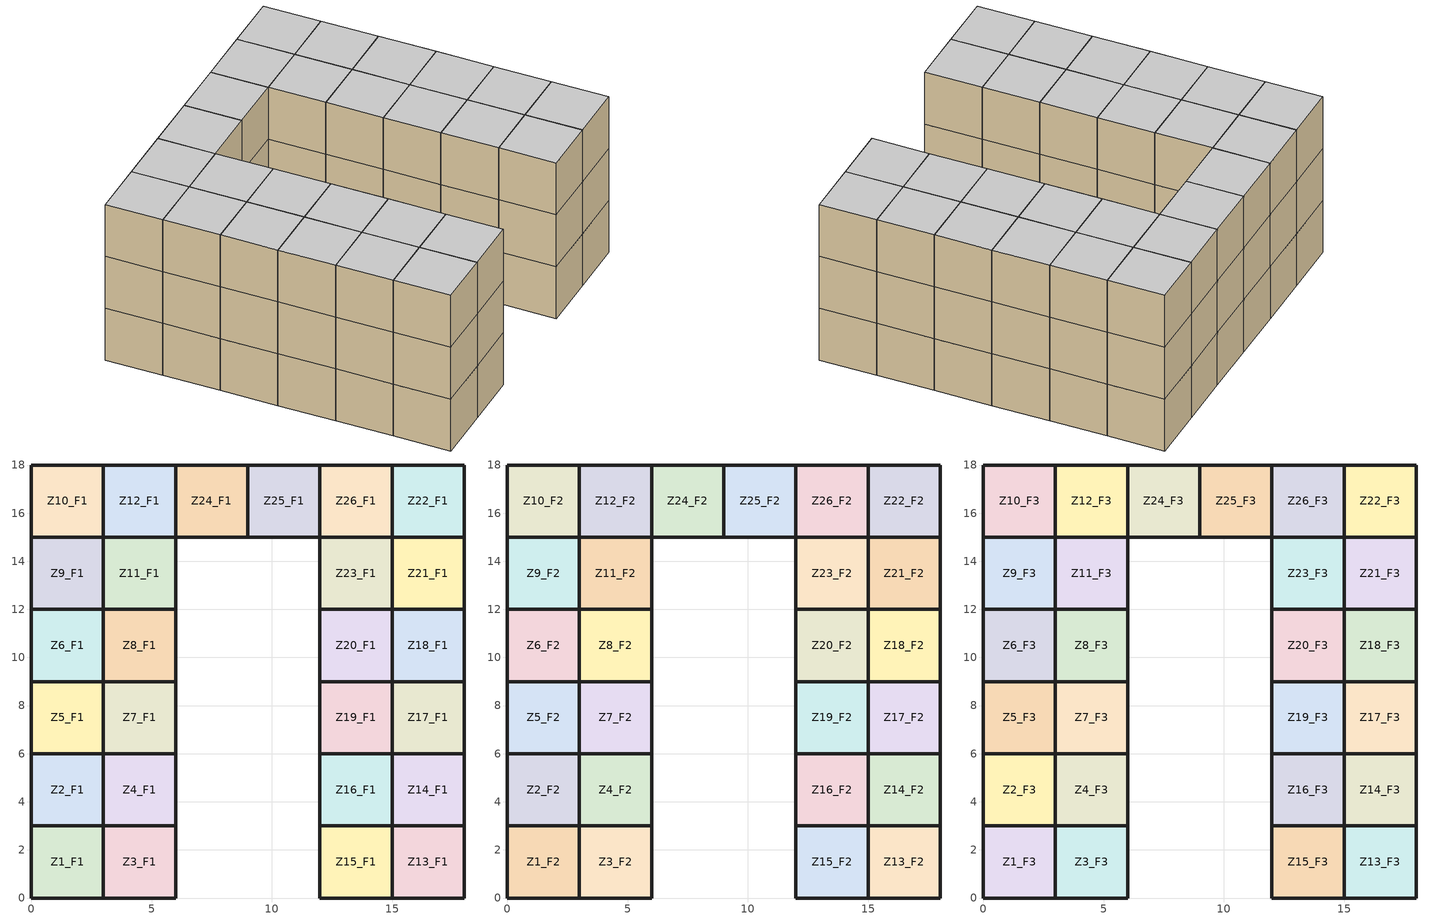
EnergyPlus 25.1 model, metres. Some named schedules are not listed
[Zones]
Z18_F1
 floor ground (Floor): 15,9 15,12 18,12 18,9 z0
 wall outside (Ext_Wall): 15,9 18,9 18,12 15,12 15,9 z0:3
 ceiling adiabatic (Floor): 15,12 15,9 18,9 18,12 z3
Z19_F1
 floor ground (Floor): 12,6 12,9 15,9 15,6 z0
 wall outside (Ext_Wall): 12,6 15,6 15,9 12,9 12,6 z0:3
 ceiling adiabatic (Floor): 12,9 12,6 15,6 15,9 z3
Z20_F1
 floor ground (Floor): 12,9 12,12 15,12 15,9 z0
 wall outside (Ext_Wall): 12,9 15,9 15,12 12,12 12,9 z0:3
 ceiling adiabatic (Floor): 12,12 12,9 15,9 15,12 z3
Z21_F1
 floor ground (Floor): 15,12 15,15 18,15 18,12 z0
 wall outside (Ext_Wall): 15,12 18,12 18,15 15,15 15,12 z0:3
 ceiling adiabatic (Floor): 15,15 15,12 18,12 18,15 z3
Z22_F1
 floor ground (Floor): 15,15 15,18 18,18 18,15 z0
 wall outside (Ext_Wall): 15,15 18,15 18,18 15,18 15,15 z0:3
 ceiling adiabatic (Floor): 15,18 15,15 18,15 18,18 z3
Z23_F1
 floor ground (Floor): 12,12 12,15 15,15 15,12 z0
 wall outside (Ext_Wall): 12,12 15,12 15,15 12,15 12,12 z0:3
 ceiling adiabatic (Floor): 12,15 12,12 15,12 15,15 z3
Z24_F1
 floor ground (Floor): 6,15 6,18 9,18 9,15 z0
 wall outside (Ext_Wall): 6,15 9,15 9,18 6,18 6,15 z0:3
 ceiling adiabatic (Floor): 6,18 6,15 9,15 9,18 z3
Z25_F1
 floor ground (Floor): 9,15 9,18 12,18 12,15 z0
 wall outside (Ext_Wall): 9,15 12,15 12,18 9,18 9,15 z0:3
 ceiling adiabatic (Floor): 9,18 9,15 12,15 12,18 z3
Z26_F1
 floor ground (Floor): 12,15 12,18 15,18 15,15 z0
 wall outside (Ext_Wall): 12,15 15,15 15,18 12,18 12,15 z0:3
 ceiling adiabatic (Floor): 12,18 12,15 15,15 15,18 z3
Z1_F1
 floor ground (Floor): 0,0 0,3 3,3 3,0 z0
 wall outside (Ext_Wall): 0,0 3,0 3,3 0,3 0,0 z0:3
 ceiling adiabatic (Floor): 0,3 0,0 3,0 3,3 z3
Z2_F1
 floor ground (Floor): 0,3 0,6 3,6 3,3 z0
 wall outside (Ext_Wall): 0,3 3,3 3,6 0,6 0,3 z0:3
 ceiling adiabatic (Floor): 0,6 0,3 3,3 3,6 z3
Z3_F1
 floor ground (Floor): 3,0 3,3 6,3 6,0 z0
 wall outside (Ext_Wall): 3,0 6,0 6,3 3,3 3,0 z0:3
 ceiling adiabatic (Floor): 3,3 3,0 6,0 6,3 z3
Z4_F1
 floor ground (Floor): 3,3 3,6 6,6 6,3 z0
 wall outside (Ext_Wall): 3,3 6,3 6,6 3,6 3,3 z0:3
 ceiling adiabatic (Floor): 3,6 3,3 6,3 6,6 z3
Z5_F1
 floor ground (Floor): 0,6 0,9 3,9 3,6 z0
 wall outside (Ext_Wall): 0,6 3,6 3,9 0,9 0,6 z0:3
 ceiling adiabatic (Floor): 0,9 0,6 3,6 3,9 z3
Z6_F1
 floor ground (Floor): 0,9 0,12 3,12 3,9 z0
 wall outside (Ext_Wall): 0,9 3,9 3,12 0,12 0,9 z0:3
 ceiling adiabatic (Floor): 0,12 0,9 3,9 3,12 z3
Z7_F1
 floor ground (Floor): 3,6 3,9 6,9 6,6 z0
 wall outside (Ext_Wall): 3,6 6,6 6,9 3,9 3,6 z0:3
 ceiling adiabatic (Floor): 3,9 3,6 6,6 6,9 z3
Z8_F1
 floor ground (Floor): 3,9 3,12 6,12 6,9 z0
 wall outside (Ext_Wall): 3,9 6,9 6,12 3,12 3,9 z0:3
 ceiling adiabatic (Floor): 3,12 3,9 6,9 6,12 z3
Z9_F1
 floor ground (Floor): 0,12 0,15 3,15 3,12 z0
 wall outside (Ext_Wall): 0,12 3,12 3,15 0,15 0,12 z0:3
 ceiling adiabatic (Floor): 0,15 0,12 3,12 3,15 z3
Z10_F1
 floor ground (Floor): 0,15 0,18 3,18 3,15 z0
 wall outside (Ext_Wall): 0,15 3,15 3,18 0,18 0,15 z0:3
 ceiling adiabatic (Floor): 0,18 0,15 3,15 3,18 z3
Z11_F1
 floor ground (Floor): 3,12 3,15 6,15 6,12 z0
 wall outside (Ext_Wall): 3,12 6,12 6,15 3,15 3,12 z0:3
 ceiling adiabatic (Floor): 3,15 3,12 6,12 6,15 z3
Z12_F1
 floor ground (Floor): 3,15 3,18 6,18 6,15 z0
 wall outside (Ext_Wall): 3,15 6,15 6,18 3,18 3,15 z0:3
 ceiling adiabatic (Floor): 3,18 3,15 6,15 6,18 z3
Z13_F1
 floor ground (Floor): 15,0 15,3 18,3 18,0 z0
 wall outside (Ext_Wall): 15,0 18,0 18,3 15,3 15,0 z0:3
 ceiling adiabatic (Floor): 15,3 15,0 18,0 18,3 z3
Z14_F1
 floor ground (Floor): 15,3 15,6 18,6 18,3 z0
 wall outside (Ext_Wall): 15,3 18,3 18,6 15,6 15,3 z0:3
 ceiling adiabatic (Floor): 15,6 15,3 18,3 18,6 z3
Z15_F1
 floor ground (Floor): 12,0 12,3 15,3 15,0 z0
 wall outside (Ext_Wall): 12,0 15,0 15,3 12,3 12,0 z0:3
 ceiling adiabatic (Floor): 12,3 12,0 15,0 15,3 z3
Z16_F1
 floor ground (Floor): 12,3 12,6 15,6 15,3 z0
 wall outside (Ext_Wall): 12,3 15,3 15,6 12,6 12,3 z0:3
 ceiling adiabatic (Floor): 12,6 12,3 15,3 15,6 z3
Z17_F1
 floor ground (Floor): 15,6 15,9 18,9 18,6 z0
 wall outside (Ext_Wall): 15,6 18,6 18,9 15,9 15,6 z0:3
 ceiling adiabatic (Floor): 15,9 15,6 18,6 18,9 z3
Z1_F2
 floor ground (Floor): 0,0 0,3 3,3 3,0 z3
 wall outside (Ext_Wall): 0,0 3,0 3,3 0,3 0,0 z3:6
 ceiling adiabatic (Floor): 0,3 0,0 3,0 3,3 z6
Z2_F2
 floor ground (Floor): 0,3 0,6 3,6 3,3 z3
 wall outside (Ext_Wall): 0,3 3,3 3,6 0,6 0,3 z3:6
 ceiling adiabatic (Floor): 0,6 0,3 3,3 3,6 z6
Z3_F2
 floor ground (Floor): 3,0 3,3 6,3 6,0 z3
 wall outside (Ext_Wall): 3,0 6,0 6,3 3,3 3,0 z3:6
 ceiling adiabatic (Floor): 3,3 3,0 6,0 6,3 z6
Z4_F2
 floor ground (Floor): 3,3 3,6 6,6 6,3 z3
 wall outside (Ext_Wall): 3,3 6,3 6,6 3,6 3,3 z3:6
 ceiling adiabatic (Floor): 3,6 3,3 6,3 6,6 z6
Z5_F2
 floor ground (Floor): 0,6 0,9 3,9 3,6 z3
 wall outside (Ext_Wall): 0,6 3,6 3,9 0,9 0,6 z3:6
 ceiling adiabatic (Floor): 0,9 0,6 3,6 3,9 z6
Z6_F2
 floor ground (Floor): 0,9 0,12 3,12 3,9 z3
 wall outside (Ext_Wall): 0,9 3,9 3,12 0,12 0,9 z3:6
 ceiling adiabatic (Floor): 0,12 0,9 3,9 3,12 z6
Z7_F2
 floor ground (Floor): 3,6 3,9 6,9 6,6 z3
 wall outside (Ext_Wall): 3,6 6,6 6,9 3,9 3,6 z3:6
 ceiling adiabatic (Floor): 3,9 3,6 6,6 6,9 z6
Z8_F2
 floor ground (Floor): 3,9 3,12 6,12 6,9 z3
 wall outside (Ext_Wall): 3,9 6,9 6,12 3,12 3,9 z3:6
 ceiling adiabatic (Floor): 3,12 3,9 6,9 6,12 z6
Z9_F2
 floor ground (Floor): 0,12 0,15 3,15 3,12 z3
 wall outside (Ext_Wall): 0,12 3,12 3,15 0,15 0,12 z3:6
 ceiling adiabatic (Floor): 0,15 0,12 3,12 3,15 z6
Z10_F2
 floor ground (Floor): 0,15 0,18 3,18 3,15 z3
 wall outside (Ext_Wall): 0,15 3,15 3,18 0,18 0,15 z3:6
 ceiling adiabatic (Floor): 0,18 0,15 3,15 3,18 z6
Z11_F2
 floor ground (Floor): 3,12 3,15 6,15 6,12 z3
 wall outside (Ext_Wall): 3,12 6,12 6,15 3,15 3,12 z3:6
 ceiling adiabatic (Floor): 3,15 3,12 6,12 6,15 z6
Z12_F2
 floor ground (Floor): 3,15 3,18 6,18 6,15 z3
 wall outside (Ext_Wall): 3,15 6,15 6,18 3,18 3,15 z3:6
 ceiling adiabatic (Floor): 3,18 3,15 6,15 6,18 z6
Z13_F2
 floor ground (Floor): 15,0 15,3 18,3 18,0 z3
 wall outside (Ext_Wall): 15,0 18,0 18,3 15,3 15,0 z3:6
 ceiling adiabatic (Floor): 15,3 15,0 18,0 18,3 z6
Z14_F2
 floor ground (Floor): 15,3 15,6 18,6 18,3 z3
 wall outside (Ext_Wall): 15,3 18,3 18,6 15,6 15,3 z3:6
 ceiling adiabatic (Floor): 15,6 15,3 18,3 18,6 z6
Z15_F2
 floor ground (Floor): 12,0 12,3 15,3 15,0 z3
 wall outside (Ext_Wall): 12,0 15,0 15,3 12,3 12,0 z3:6
 ceiling adiabatic (Floor): 12,3 12,0 15,0 15,3 z6
Z16_F2
 floor ground (Floor): 12,3 12,6 15,6 15,3 z3
 wall outside (Ext_Wall): 12,3 15,3 15,6 12,6 12,3 z3:6
 ceiling adiabatic (Floor): 12,6 12,3 15,3 15,6 z6
Z17_F2
 floor ground (Floor): 15,6 15,9 18,9 18,6 z3
 wall outside (Ext_Wall): 15,6 18,6 18,9 15,9 15,6 z3:6
 ceiling adiabatic (Floor): 15,9 15,6 18,6 18,9 z6
Z18_F2
 floor ground (Floor): 15,9 15,12 18,12 18,9 z3
 wall outside (Ext_Wall): 15,9 18,9 18,12 15,12 15,9 z3:6
 ceiling adiabatic (Floor): 15,12 15,9 18,9 18,12 z6
Z19_F2
 floor ground (Floor): 12,6 12,9 15,9 15,6 z3
 wall outside (Ext_Wall): 12,6 15,6 15,9 12,9 12,6 z3:6
 ceiling adiabatic (Floor): 12,9 12,6 15,6 15,9 z6
Z20_F2
 floor ground (Floor): 12,9 12,12 15,12 15,9 z3
 wall outside (Ext_Wall): 12,9 15,9 15,12 12,12 12,9 z3:6
 ceiling adiabatic (Floor): 12,12 12,9 15,9 15,12 z6
Z21_F2
 floor ground (Floor): 15,12 15,15 18,15 18,12 z3
 wall outside (Ext_Wall): 15,12 18,12 18,15 15,15 15,12 z3:6
 ceiling adiabatic (Floor): 15,15 15,12 18,12 18,15 z6
Z22_F2
 floor ground (Floor): 15,15 15,18 18,18 18,15 z3
 wall outside (Ext_Wall): 15,15 18,15 18,18 15,18 15,15 z3:6
 ceiling adiabatic (Floor): 15,18 15,15 18,15 18,18 z6
Z23_F2
 floor ground (Floor): 12,12 12,15 15,15 15,12 z3
 wall outside (Ext_Wall): 12,12 15,12 15,15 12,15 12,12 z3:6
 ceiling adiabatic (Floor): 12,15 12,12 15,12 15,15 z6
Z24_F2
 floor ground (Floor): 6,15 6,18 9,18 9,15 z3
 wall outside (Ext_Wall): 6,15 9,15 9,18 6,18 6,15 z3:6
 ceiling adiabatic (Floor): 6,18 6,15 9,15 9,18 z6
Z25_F2
 floor ground (Floor): 9,15 9,18 12,18 12,15 z3
 wall outside (Ext_Wall): 9,15 12,15 12,18 9,18 9,15 z3:6
 ceiling adiabatic (Floor): 9,18 9,15 12,15 12,18 z6
Z26_F2
 floor ground (Floor): 12,15 12,18 15,18 15,15 z3
 wall outside (Ext_Wall): 12,15 15,15 15,18 12,18 12,15 z3:6
 ceiling adiabatic (Floor): 12,18 12,15 15,15 15,18 z6
Z1_F3
 floor ground (Floor): 0,0 0,3 3,3 3,0 z6
 wall outside (Ext_Wall): 0,0 3,0 3,3 0,3 0,0 z6:9
 ceiling adiabatic (Roof): 0,3 0,0 3,0 3,3 z9
Z2_F3
 floor ground (Floor): 0,3 0,6 3,6 3,3 z6
 wall outside (Ext_Wall): 0,3 3,3 3,6 0,6 0,3 z6:9
 ceiling adiabatic (Roof): 0,6 0,3 3,3 3,6 z9
Z3_F3
 floor ground (Floor): 3,0 3,3 6,3 6,0 z6
 wall outside (Ext_Wall): 3,0 6,0 6,3 3,3 3,0 z6:9
 ceiling adiabatic (Roof): 3,3 3,0 6,0 6,3 z9
Z4_F3
 floor ground (Floor): 3,3 3,6 6,6 6,3 z6
 wall outside (Ext_Wall): 3,3 6,3 6,6 3,6 3,3 z6:9
 ceiling adiabatic (Roof): 3,6 3,3 6,3 6,6 z9
Z5_F3
 floor ground (Floor): 0,6 0,9 3,9 3,6 z6
 wall outside (Ext_Wall): 0,6 3,6 3,9 0,9 0,6 z6:9
 ceiling adiabatic (Roof): 0,9 0,6 3,6 3,9 z9
Z6_F3
 floor ground (Floor): 0,9 0,12 3,12 3,9 z6
 wall outside (Ext_Wall): 0,9 3,9 3,12 0,12 0,9 z6:9
 ceiling adiabatic (Roof): 0,12 0,9 3,9 3,12 z9
Z7_F3
 floor ground (Floor): 3,6 3,9 6,9 6,6 z6
 wall outside (Ext_Wall): 3,6 6,6 6,9 3,9 3,6 z6:9
 ceiling adiabatic (Roof): 3,9 3,6 6,6 6,9 z9
Z8_F3
 floor ground (Floor): 3,9 3,12 6,12 6,9 z6
 wall outside (Ext_Wall): 3,9 6,9 6,12 3,12 3,9 z6:9
 ceiling adiabatic (Roof): 3,12 3,9 6,9 6,12 z9
Z9_F3
 floor ground (Floor): 0,12 0,15 3,15 3,12 z6
 wall outside (Ext_Wall): 0,12 3,12 3,15 0,15 0,12 z6:9
 ceiling adiabatic (Roof): 0,15 0,12 3,12 3,15 z9
Z10_F3
 floor ground (Floor): 0,15 0,18 3,18 3,15 z6
 wall outside (Ext_Wall): 0,15 3,15 3,18 0,18 0,15 z6:9
 ceiling adiabatic (Roof): 0,18 0,15 3,15 3,18 z9
Z11_F3
 floor ground (Floor): 3,12 3,15 6,15 6,12 z6
 wall outside (Ext_Wall): 3,12 6,12 6,15 3,15 3,12 z6:9
 ceiling adiabatic (Roof): 3,15 3,12 6,12 6,15 z9
Z12_F3
 floor ground (Floor): 3,15 3,18 6,18 6,15 z6
 wall outside (Ext_Wall): 3,15 6,15 6,18 3,18 3,15 z6:9
 ceiling adiabatic (Roof): 3,18 3,15 6,15 6,18 z9
Z13_F3
 floor ground (Floor): 15,0 15,3 18,3 18,0 z6
 wall outside (Ext_Wall): 15,0 18,0 18,3 15,3 15,0 z6:9
 ceiling adiabatic (Roof): 15,3 15,0 18,0 18,3 z9
Z14_F3
 floor ground (Floor): 15,3 15,6 18,6 18,3 z6
 wall outside (Ext_Wall): 15,3 18,3 18,6 15,6 15,3 z6:9
 ceiling adiabatic (Roof): 15,6 15,3 18,3 18,6 z9
Z15_F3
 floor ground (Floor): 12,0 12,3 15,3 15,0 z6
 wall outside (Ext_Wall): 12,0 15,0 15,3 12,3 12,0 z6:9
 ceiling adiabatic (Roof): 12,3 12,0 15,0 15,3 z9
Z16_F3
 floor ground (Floor): 12,3 12,6 15,6 15,3 z6
 wall outside (Ext_Wall): 12,3 15,3 15,6 12,6 12,3 z6:9
 ceiling adiabatic (Roof): 12,6 12,3 15,3 15,6 z9
Z17_F3
 floor ground (Floor): 15,6 15,9 18,9 18,6 z6
 wall outside (Ext_Wall): 15,6 18,6 18,9 15,9 15,6 z6:9
 ceiling adiabatic (Roof): 15,9 15,6 18,6 18,9 z9
Z18_F3
 floor ground (Floor): 15,9 15,12 18,12 18,9 z6
 wall outside (Ext_Wall): 15,9 18,9 18,12 15,12 15,9 z6:9
 ceiling adiabatic (Roof): 15,12 15,9 18,9 18,12 z9
Z19_F3
 floor ground (Floor): 12,6 12,9 15,9 15,6 z6
 wall outside (Ext_Wall): 12,6 15,6 15,9 12,9 12,6 z6:9
 ceiling adiabatic (Roof): 12,9 12,6 15,6 15,9 z9
Z20_F3
 floor ground (Floor): 12,9 12,12 15,12 15,9 z6
 wall outside (Ext_Wall): 12,9 15,9 15,12 12,12 12,9 z6:9
 ceiling adiabatic (Roof): 12,12 12,9 15,9 15,12 z9
Z21_F3
 floor ground (Floor): 15,12 15,15 18,15 18,12 z6
 wall outside (Ext_Wall): 15,12 18,12 18,15 15,15 15,12 z6:9
 ceiling adiabatic (Roof): 15,15 15,12 18,12 18,15 z9
Z22_F3
 floor ground (Floor): 15,15 15,18 18,18 18,15 z6
 wall outside (Ext_Wall): 15,15 18,15 18,18 15,18 15,15 z6:9
 ceiling adiabatic (Roof): 15,18 15,15 18,15 18,18 z9
Z23_F3
 floor ground (Floor): 12,12 12,15 15,15 15,12 z6
 wall outside (Ext_Wall): 12,12 15,12 15,15 12,15 12,12 z6:9
 ceiling adiabatic (Roof): 12,15 12,12 15,12 15,15 z9
Z24_F3
 floor ground (Floor): 6,15 6,18 9,18 9,15 z6
 wall outside (Ext_Wall): 6,15 9,15 9,18 6,18 6,15 z6:9
 ceiling adiabatic (Roof): 6,18 6,15 9,15 9,18 z9
Z25_F3
 floor ground (Floor): 9,15 9,18 12,18 12,15 z6
 wall outside (Ext_Wall): 9,15 12,15 12,18 9,18 9,15 z6:9
 ceiling adiabatic (Roof): 9,18 9,15 12,15 12,18 z9
Z26_F3
 floor ground (Floor): 12,15 12,18 15,18 15,15 z6
 wall outside (Ext_Wall): 12,15 15,15 15,18 12,18 12,15 z6:9
 ceiling adiabatic (Roof): 12,18 12,15 15,15 15,18 z9
[BUILDING]
SmallOffice_6: North Axis=0; Terrain=Suburbs; Loads Convergence Tolerance Value=0.04; Temperature Convergence Tolerance Value=0.4; Solar Distribution=FullExterior; Maximum Number of Warmup Days=25; Minimum Number of Warmup Days=1
[SITE:LOCATION]
Shenzhen: Latitude=22.5431; Longitude=114.0579; Time Zone=8; Elevation=18; Keep Site Location Information=No
[MATERIAL] Thermal Absorptance=0.9; Solar Absorptance=0.7; Visible Absorptance=0.7
Name | Roughness | Thickness | Conductivity | Density | Specific Heat
Concrete_100mm | MediumRough | 0.1 | 1.73 | 2243 | 837
Concrete_150mm | MediumRough | 0.15 | 1.73 | 2243 | 837
Gypsum_13mm | MediumSmooth | 0.013 | 0.16 | 950 | 840
Insulation_50mm | MediumRough | 0.05 | 0.04 | 40 | 1400
[CONSTRUCTION]
Ext_Wall: Insulation_50mm, Concrete_100mm, Gypsum_13mm
Roof: Concrete_150mm, Insulation_50mm, Gypsum_13mm
Floor: Concrete_150mm
[ZONE] Type=1; Multiplier=1; Ceiling Height=3; Volume=autocalculate; Floor Area=autocalculate; Zone Inside Convection Algorithm=TARP; Zone Outside Convection Algorithm=DOE-2; Part of Total Floor Area=Yes
Z1_F1; Z2_F1; Z3_F1; Z4_F1; Z5_F1; Z6_F1; Z7_F1; Z8_F1; Z9_F1; Z10_F1; Z11_F1; Z12_F1; Z13_F1; Z14_F1; Z15_F1; Z16_F1; Z17_F1; Z18_F1; Z19_F1; Z20_F1; Z21_F1; Z22_F1; Z23_F1; Z24_F1; Z25_F1; Z26_F1; Z1_F2; Z2_F2; Z3_F2; Z4_F2; Z5_F2; Z6_F2; Z7_F2; Z8_F2; Z9_F2; Z10_F2; Z11_F2; Z12_F2; Z13_F2; Z14_F2; Z15_F2; Z16_F2; Z17_F2; Z18_F2; Z19_F2; Z20_F2; Z21_F2; Z22_F2; Z23_F2; Z24_F2; Z25_F2; Z26_F2; Z1_F3; Z2_F3; Z3_F3; Z4_F3; Z5_F3; Z6_F3; Z7_F3; Z8_F3; Z9_F3; Z10_F3; Z11_F3; Z12_F3; Z13_F3; Z14_F3; Z15_F3; Z16_F3; Z17_F3; Z18_F3; Z19_F3; Z20_F3; Z21_F3; Z22_F3; Z23_F3; Z24_F3; Z25_F3; Z26_F3
[PEOPLE]
People_Z1_F1: Zone or ZoneList or Space or SpaceList=Z1_F1; Number of People Schedule=Occupancy_Schedule; Number of People Calculation Method=People; Number of People=2; People per Floor Area=0; Floor Area per Person=0; Fraction Radiant=0.3; Sensible Heat Fraction=Autocalculate; Activity Level Schedule=Activity_Level_Schedule; Carbon Dioxide Generation Rate=3.82e-08; Enable ASHRAE 55 Comfort Warnings=No; Mean Radiant Temperature Calculation Type=EnclosureAveraged; Clothing Insulation Calculation Method=ClothingInsulationSchedule; Cold Stress Temperature Threshold=15.56; Heat Stress Temperature Threshold=30
[LIGHTS]
Lights_Z1_F1: Zone or ZoneList or Space or SpaceList=Z1_F1; Schedule=Lighting_Schedule; Design Level Calculation Method=Watts/Area; Lighting Level=0; Watts per Floor Area=11; Watts per Person=0; Return Air Fraction=0; Fraction Radiant=0.3; Fraction Visible=0.3; Fraction Replaceable=1; EndUse Subcategory=General; Return Air Fraction Calculated from Plenum Temperature=No; Return Air Fraction Function of Plenum Temperature Coefficient 1=0; Return Air Fraction Function of Plenum Temperature Coefficient 2=0
